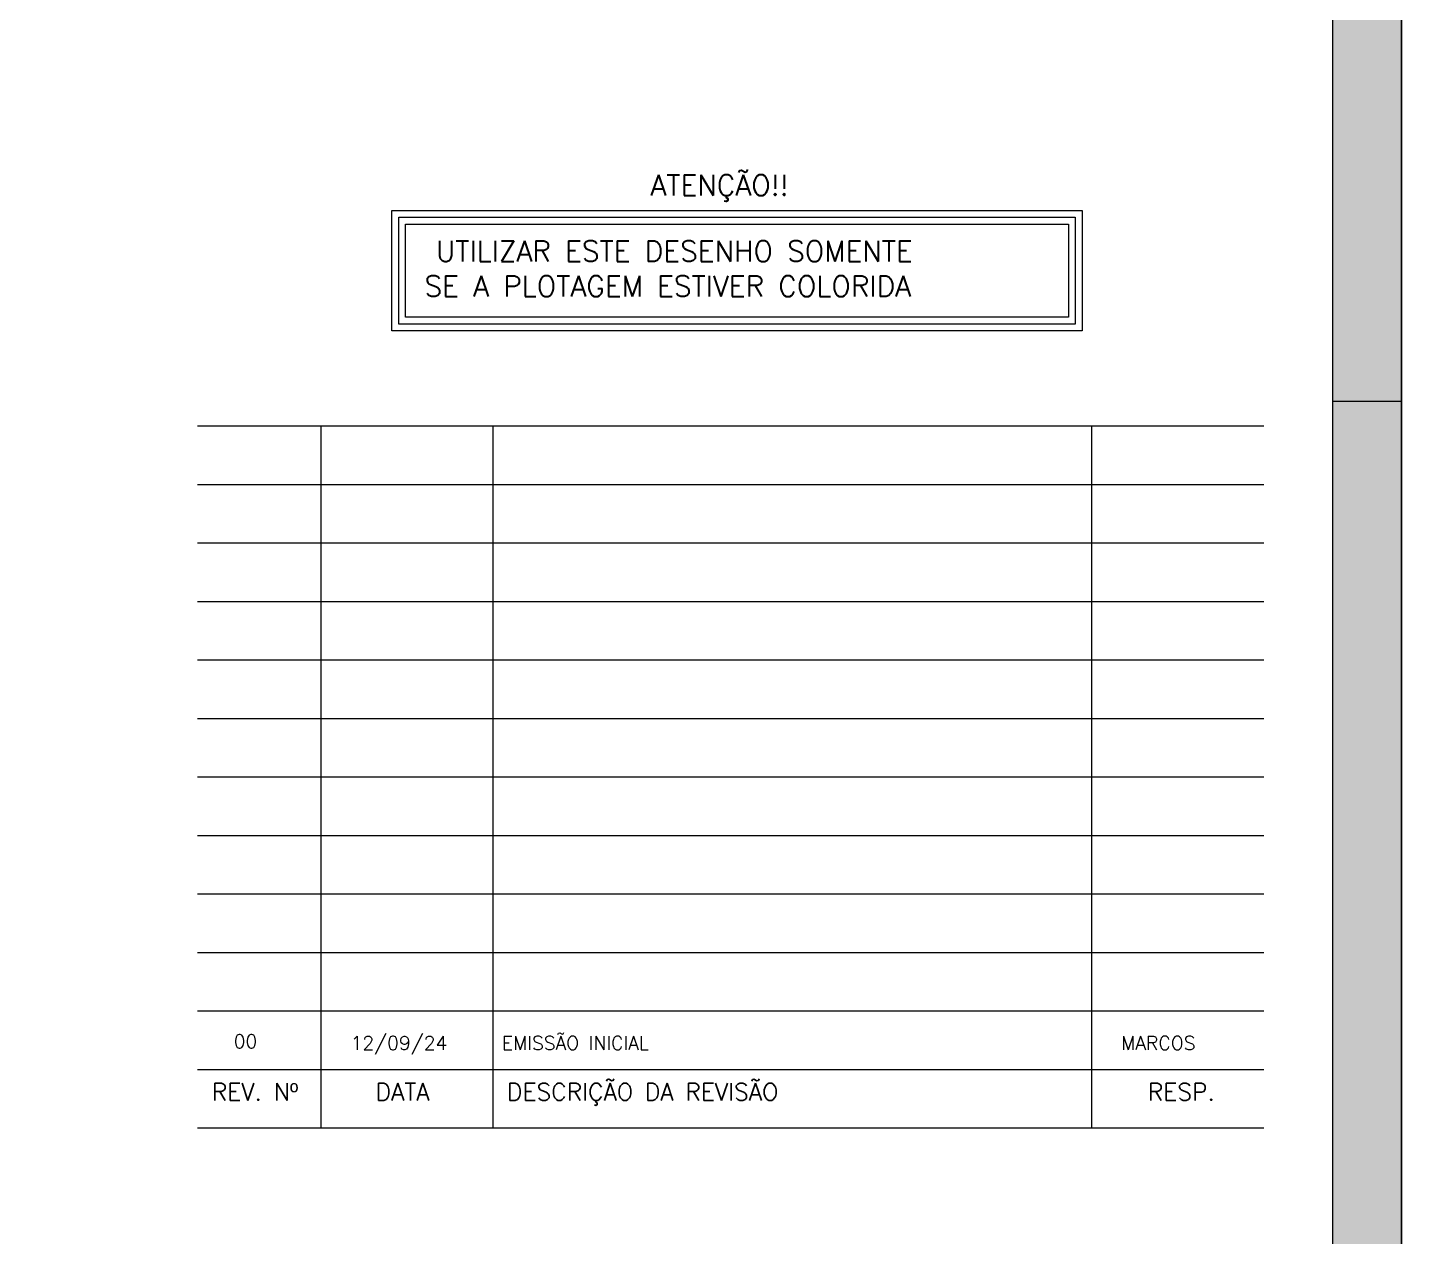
# Model space of a CAD drawing. Extents: x 187 to 6132, y -1204 to 3001.
# Drawn here: x 5133 to 6132, y -326 to 552 of the extents above; entities that cross this region are included whole.
import ezdxf

# ---------------------------------------------------------------- set-up
doc = ezdxf.new("R2010")
doc.units = 0
doc.header["$LTSCALE"] = 100
doc.header["$MEASUREMENT"] = 0
doc.layers.get('0').update_dxf_attribs({"color": 245, "linetype": 'CONTINUOUS'})
for name, color, linetype in [('01', 7, 'CONTINUOUS'), ('104', 7, 'CONTINUOUS'), ('16', 5, 'CONTINUOUS'), ('235', 7, 'CONTINUOUS'), ('TEX1', 7, 'CONTINUOUS')]:
    doc.layers.add(name, color=color, linetype=linetype)
doc.styles.get("Standard").update_dxf_attribs({"font": 'ROMANS.SHX'})

# ---------------------------------------------------------------- blocks, each defined once
blk = doc.blocks.new('CARIMBO_UNION', base_point=(735.032049, -4583.115153))
for p, q in [((718.532049, -4554.705153), (734.032049, -4554.705153)), ((720.332049, -4564.905153), (720.332049, -4554.705153)), ((722.832049, -4564.905153), (722.832049, -4554.705153)), ((731.532049, -4564.905153), (731.532049, -4554.705153)), ((718.532049, -4555.555153), (734.032049, -4555.555153)), ((718.532049, -4556.405153), (734.032049, -4556.405153)), ((718.532049, -4557.255153), (734.032049, -4557.255153)), ((718.532049, -4558.105153), (734.032049, -4558.105153)), ((718.532049, -4558.955153), (734.032049, -4558.955153)), ((718.532049, -4559.805153), (734.032049, -4559.805153)), ((718.532049, -4560.655153), (734.032049, -4560.655153)), ((718.532049, -4561.505153), (734.032049, -4561.505153)), ((718.532049, -4562.355153), (734.032049, -4562.355153)), ((718.532049, -4563.205153), (734.032049, -4563.205153)), ((718.532049, -4564.055153), (734.032049, -4564.055153)), ((718.532049, -4564.905153), (734.032049, -4564.905153)), ((718.532049, -4569.135153), (734.032049, -4569.135153)), ((718.532049, -4573.365153), (734.032049, -4573.365153)), ((718.532049, -4574.415153), (734.032049, -4574.415153)), ((728.432049, -4574.415153), (728.432049, -4575.465153)), ((718.532049, -4575.465153), (734.032049, -4575.465153)), ((718.532049, -4576.515153), (734.032049, -4576.515153)), ((728.432049, -4577.565153), (734.032049, -4577.565153)), ((718.532049, -4578.615153), (734.032049, -4578.615153)), ((730.032049, -4580.215153), (734.032049, -4580.215153)), ((718.532049, -4581.815153), (734.032049, -4581.815153)), ((722.032049, -4582.465153), (722.032049, -4581.815153)), ((726.032049, -4582.465153), (726.032049, -4581.815153)), ((730.032049, -4582.465153), (730.032049, -4581.815153)), ((718.532049, -4582.465153), (734.032049, -4582.465153))]:
    blk.add_line(p, q)
at = {"layer": 'TEX1'}
for s, height, p in [('DESCRIÇÃO DA REVISÃO', 0.25, (723.032049, -4564.505153)), ('REV. Nº', 0.25, (718.741573, -4564.505153)), ('DATA', 0.25, (721.123716, -4564.505153)), ('RESP.', 0.25, (732.34505, -4564.505153)), ('Empreendimento', 0.15, (718.632049, -4569.335153)), ('Nome do Empreendimento', 0.15, (718.632049, -4573.565153)), ('Endereço do Empreendimento', 0.15, (718.632049, -4574.615153)), ('Código do Empreendimento', 0.15, (728.532049, -4574.615153)), ('Disciplina', 0.15, (718.632049, -4575.665153)), ('Título do Desenho', 0.15, (718.632049, -4576.715153)), ('Fase', 0.15, (728.532049, -4576.715153)), ('Nome do Arquivo', 0.15, (728.532049, -4577.765153)), ('Folha', 0.15, (730.132049, -4578.815153)), ('Revisão', 0.15, (730.132049, -4580.415153)), ('Responsável', 0.15, (718.632049, -4582.015153)), ('Coordenador', 0.15, (722.132049, -4582.015153)), ('Desenhista', 0.15, (726.132049, -4582.015153)), ('Escala', 0.15, (730.132049, -4582.015153))]:
    blk.add_text(s, height=height, dxfattribs=at).set_placement(p)

msp = doc.modelspace()

# ---------------------------------------------------------------- linework, layer by layer
msp.add_line((6081.530458, 280.709975), (6131.530458, 280.709975))
for points in [[(186.530458, -1204.290025), (6131.530458, -1204.290025), (6131.530458, 3000.709975), (186.530458, 3000.709975), (186.530458, -1204.290025)], [(6081.530458, 3000.709975), (6131.530458, 3000.709975), (6131.530458, -1204.290025), (6081.530458, -1204.290025), (6081.530458, 3000.709975)], [(311.530458, -1154.290025), (6081.530458, -1154.290025), (6081.530458, 2950.709975), (311.530458, 2950.709975), (311.530458, -1154.290025)]]:
    msp.add_lwpolyline(points)
at = {"layer": '01'}
for points in [[(5397.875465, 419.149985), (5899.492329, 419.149985), (5899.492329, 331.624227), (5397.875465, 331.624227), (5397.875465, 419.149985)], [(5402.875465, 414.149985), (5894.492329, 414.149985), (5894.492329, 336.624227), (5402.875465, 336.624227), (5402.875465, 414.149985)], [(5407.875465, 409.149985), (5889.492329, 409.149985), (5889.492329, 341.624227), (5407.875465, 341.624227), (5407.875465, 409.149985)]]:
    msp.add_lwpolyline(points, dxfattribs=at)
at = {"layer": '104'}
msp.add_lwpolyline([(5397.875465, 419.149985), (5899.492329, 419.149985), (5899.492329, 331.624227), (5397.875465, 331.624227), (5397.875465, 419.149985)], dxfattribs=at)
at = {"layer": '235'}
for points in [[(6081.530458, 3000.709975), (6131.530458, 3000.709975), (6131.530458, -1204.290025)], [(6081.530458, 3000.709975), (6131.530458, -1204.290025), (6131.530458, -1204.290025)], [(6081.530458, 3000.709975), (6131.530458, -1204.290025), (6081.530458, -1204.290025)], [(6081.530458, 3000.709975), (6081.530458, -1204.290025), (6081.530458, -1204.290025)], [(6081.530458, 3000.709975), (6081.530458, -1204.290025), (6081.530458, 3000.709975)]]:
    msp.add_solid(points, dxfattribs=at)

# ---------------------------------------------------------------- block references
at = {"xscale": 50, "yscale": 50}
msp.add_blockref('CARIMBO_UNION', (6081.530458, -1157.790025), dxfattribs=at)

# ---------------------------------------------------------------- texts
for s, p in [('00', (5282.926475, -189.391163)), ('12/09/24', (5367.827407, -190.581683)), ('EMISSÃO INICIAL', (5477.827407, -190.581683)), ('MARCOS', (5927.827407, -190.581683))]:
    msp.add_text(s, height=10).set_placement(p)
at = {"layer": '16'}
for s, p in [('ATENÇÃO!!', (5585.744406, 429.927785)), ('UTILIZAR ESTE DESENHO SOMENTE', (5429.829679, 382.137065)), ('SE A PLOTAGEM ESTIVER COLORIDA', (5421.50404, 356.671325))]:
    msp.add_text(s, height=15, dxfattribs=at).set_placement(p)

doc.saveas('drawing.dxf')
